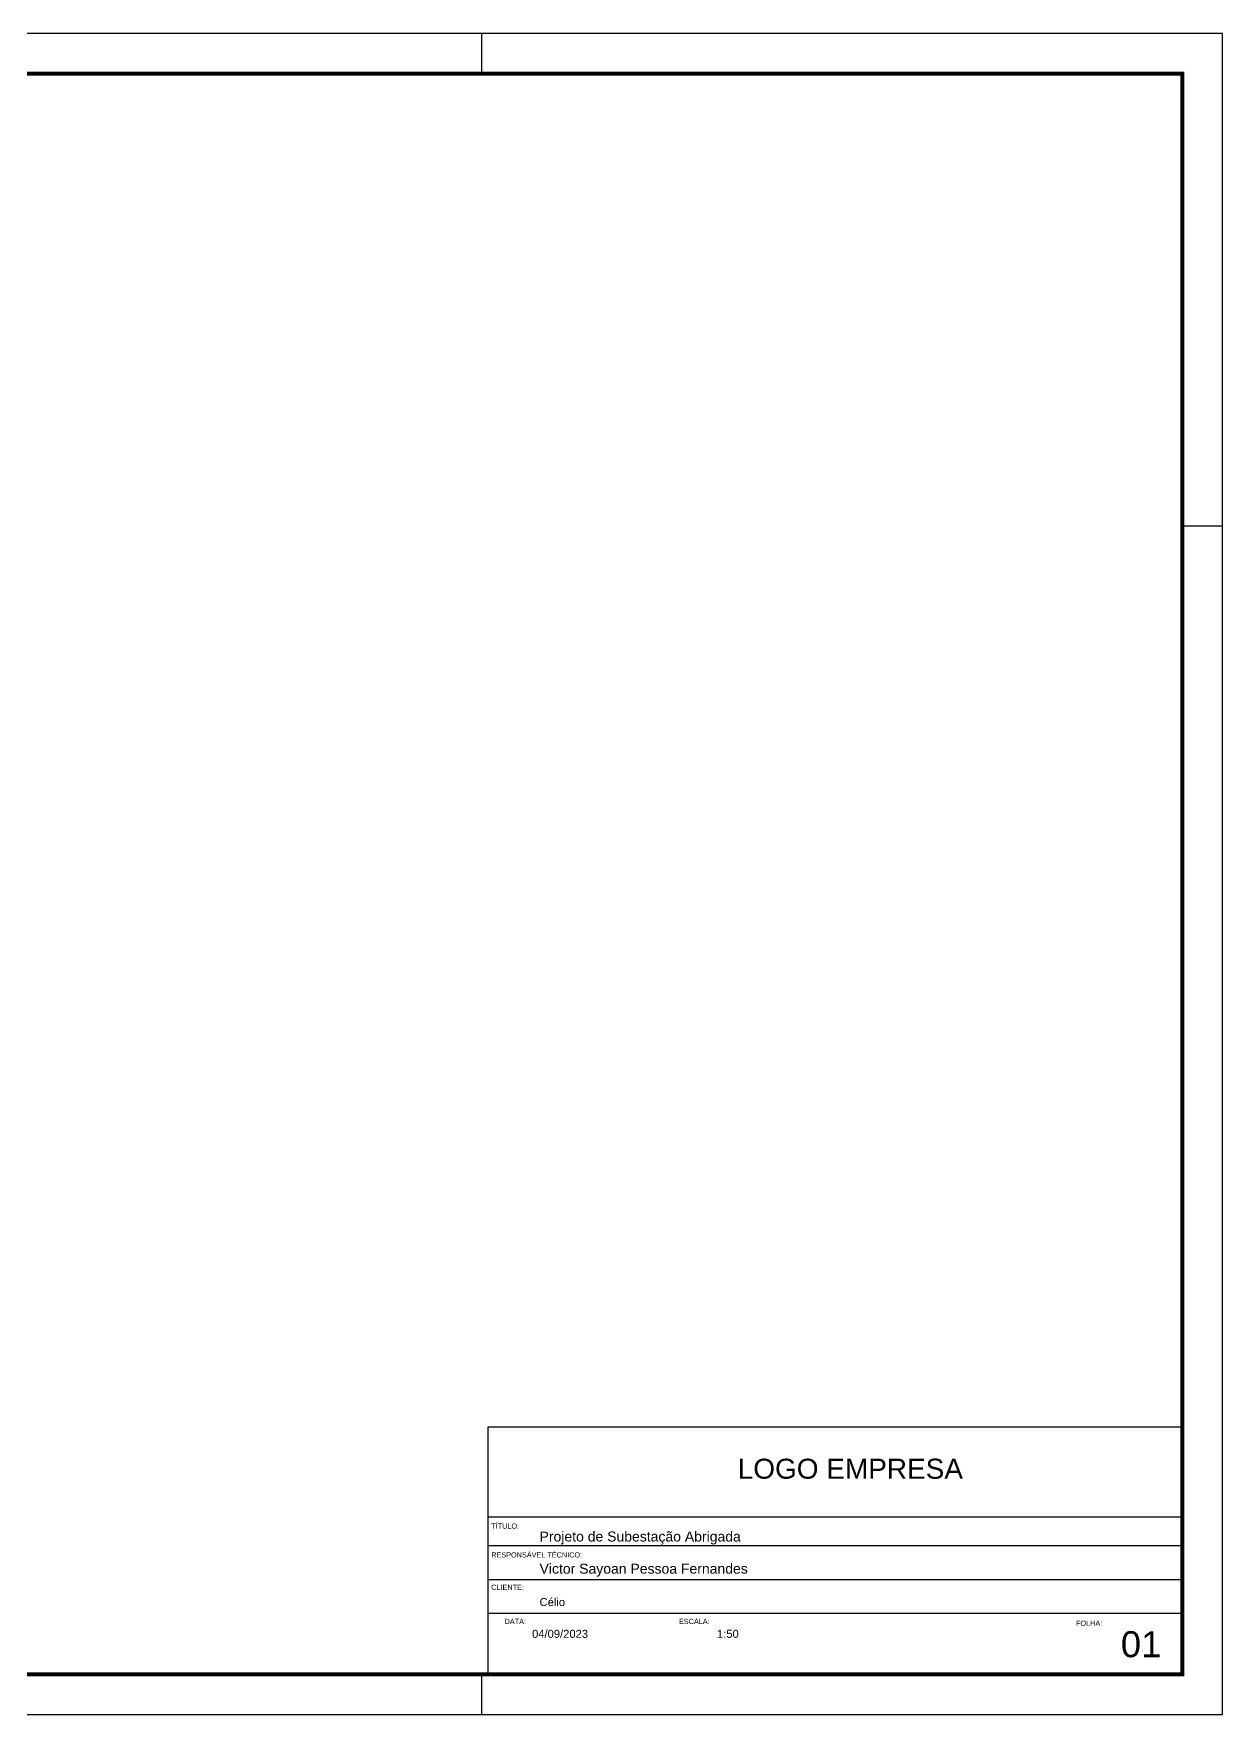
# Model space of a CAD drawing. Header units: metres. Extents: x 3290 to 4536, y 1562 to 1983.
# Drawn here: x 3587.4 to 3884.4, y 1562.4 to 1982.4 of the extents above; entities that cross this region are included whole.
import ezdxf

# ---------------------------------------------------------------- set-up
doc = ezdxf.new("R2010")
doc.units = ezdxf.units.M
doc.layers.add('ARQ-FOLHA', color=7, linetype='Continuous')
doc.styles.add('arial', font='arial.ttf')

# ---------------------------------------------------------------- blocks, each defined once
blk = doc.blocks.new('FOLHA A2')
at = {"layer": 'ARQ-FOLHA'}
for p, q in [((594, 0), (0, 0)), ((409, -10), (409, 0)), ((594, -420), (594, 0)), ((584, -123), (594, -123)), ((409, -420), (409, -410)), ((0, -420), (594, -420))]:
    blk.add_line(p, q, dxfattribs=at)
at = {"layer": 'ARQ-FOLHA', "const_width": 1}
blk.add_lwpolyline([(25, -410), (584, -410), (584, -10), (25, -10), (25, -410)], dxfattribs=at)

msp = doc.modelspace()

# ---------------------------------------------------------------- linework, layer by layer
at = {"layer": 'ARQ-FOLHA'}
for p, q in [((3874.42, 1634.17), (3700.92, 1634.17)), ((3700.92, 1634.17), (3700.92, 1572.37)), ((3874.42, 1611.68), (3700.92, 1611.68)), ((3700.92, 1605.53), (3700.92, 1605.53)), ((3874.42, 1604.48), (3700.92, 1604.48)), ((3700.92, 1596.08), (3700.92, 1596.08)), ((3874.42, 1596.03), (3700.92, 1596.03)), ((3874.42, 1587.58), (3700.92, 1587.58))]:
    msp.add_line(p, q, dxfattribs=at)

# ---------------------------------------------------------------- block references
msp.add_blockref('FOLHA A2', (3290.42, 1982.37), dxfattribs=at)

# ---------------------------------------------------------------- texts
at = {"layer": 'ARQ-FOLHA', "style": 'arial'}
for s, height, p in [('LOGO EMPRESA', 5, (3763.34, 1621.26)), ('TÍTULO:', 1.3, (3701.76, 1608.78)), ('Projeto de Subestação Abrigada', 2.5, (3713.83, 1605.57)), ('RESPONSÁVEL TÉCNICO:', 1.3, (3701.76, 1601.58)), ('Victor Sayoan Pessoa Fernandes', 2.5, (3713.83, 1597.53)), ('CLIENTE:', 1.3, (3701.76, 1593.49)), ('Célio', 2, (3713.83, 1589.44)), ('DATA:', 1.3, (3705.1, 1584.95)), ('04/09/2023', 2, (3711.96, 1581.5)), ('ESCALA:', 1.3, (3748.66, 1584.95)), ('1:50', 2, (3758.15, 1581.5)), ('FOLHA:', 1.3, (3847.85, 1584.5))]:
    msp.add_text(s, height=height, dxfattribs=at).set_placement(p)
msp.add_attdef('01', (3859.06, 1576.66), '01', height=6.5, dxfattribs=at)

doc.saveas('drawing.dxf')
